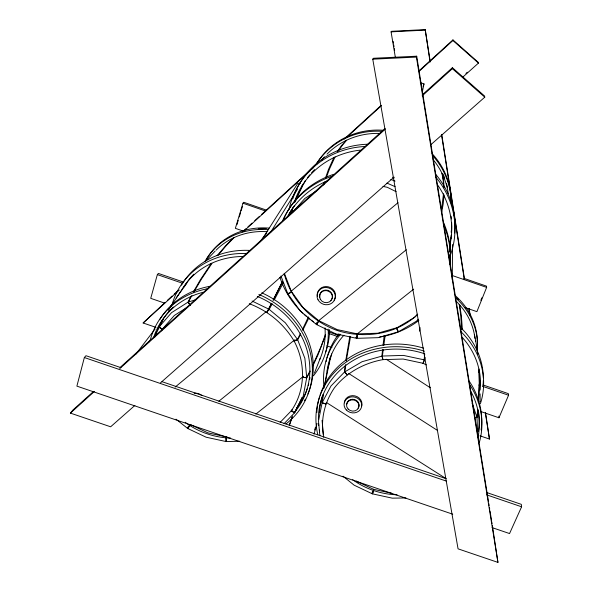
<?xml version="1.0" encoding="UTF-8"?>
<svg xmlns="http://www.w3.org/2000/svg" width="592" height="592" viewBox="0 0 592 592"><rect width="100%" height="100%" fill="white"/><g stroke="black" fill="none" stroke-linecap="round" stroke-linejoin="round"><path stroke-width="0.89" d="M452.281 279.52L452.554 244.511M449.624 261.886L449.742 254.575M406.319 249.757L318.718 320.635L318.696 321.552L316.298 324.357L300.166 310.904L287.971 294.032L291.294 292.167L291.227 291.153L284.36 273.297M422.192 95.874L452.369 68.665L452.384 67.695L484.559 96.008L484.774 97.177L430.732 144.788M418.796 71.617L452.917 40.508L452.932 39.901L478.314 62.375L478.447 63.1L462.626 77.271M451.148 235.194L449.446 251.852M443.512 193.702L441.41 210.478M444.067 194.842L443.223 203.781L441.551 213.031M478.343 402.656L479.254 382.58L478.958 369.001M451.052 237.858L449.395 251.652M478.565 402.582L479.446 383.646L479.202 370.94M419.706 331.172L420.031 327.494M423.147 363.333L424.138 359.832L424.738 353.964M426.381 364.901L423.08 363.296L403.159 359.041L382.906 359.633L381.877 356.118L382.55 349.724M343.049 476.197L354.105 485.159L372.109 493.721L372.287 491.952M474.629 417.626L476.908 417.116L477.714 409.775M325.77 404.047L322.226 402.516L330.995 385.977L344.418 372.139L345.114 365.834M383.031 345.269L384.178 335.723M477.751 436.237L476.997 417.589L477.936 409.523M319.865 435.66L318.481 421.008L322.07 402.96L323.01 394.982M322.226 402.516L323.232 394.346M347.156 374.788L344.818 371.828L345.75 364.517M425.004 357.265L424.649 360.003L423.006 363.281M382.839 359.655L382.41 356.036L383.246 349.62M405.92 497.953L392.244 498.153L372.59 493.883L372.819 492.137M345.758 360.58L349.865 336.234M383.838 345.143L385.17 335.568M323.987 388.145L327.465 369.637L331.653 353.927M346.246 360.957L350.523 336.626M324.394 386.517L329.663 361.105M317.571 322.041L316.75 324.653L335.753 333.866L356.436 338.284L357.265 333.881L413.667 289.162M398.002 202.716L291.227 291.153L303.06 307.551L318.718 320.635L316.75 324.653M310.008 371.621L306.693 377.911L303.185 396.255L294.653 412.617L291.271 410.833C305.613 390.343 305.79 362.874 294.135 341.11C283.908 323.876 268.035 310.748 249.284 303.711M382.906 359.633C363.851 363.088 346.253 372.694 334.251 388.056C324.52 402.464 320.183 420.113 323.78 437.266M422.303 91.997L424.005 83.901L420.29 82.606M120.923 367.654L85.951 355.711L84.353 357.531L76.886 386.132L452.739 514.196M356.436 338.284L356.902 336.515M316.298 324.357L316.787 322.581M372.59 493.883L373.589 489.318L356.095 481M183.698 282.132L158.382 273.437L157.354 274.607L150.716 298.338L164.68 303.126M314.012 434.128L317.031 423.458M314.655 430.014L315.41 427.365M323.387 185.022L324.15 182.366M266.43 210.108L243.726 202.264L242.964 203.219L235.357 228.342L243.208 231.05M236.926 224.716L238.228 220.394M239.279 216.946L240.589 212.624M241.107 210.9L242.417 206.578M290.961 213.682L292.544 208.443M291.242 213.327L292.973 207.799M324.127 184.193L324.882 181.825M497.939 562.4L416.42 57.091L416.709 56.196L373.367 58.275L372.768 59.178L458.06 548.836L497.939 562.4L492.374 525.578M430.073 62.086L425.211 29.6L391.445 31.309L391.075 31.857L395.352 57.365M325.452 178.14L328.442 169.556L333.932 157.435M289.34 425.248L291.989 417.434M289.251 425.678L292.507 416.058M325.422 334.524L321.005 346.683L312.369 366.219M325.075 336.508L317.941 354.985L312.332 366.988M326.251 177.755L329.47 169.068L335.079 156.88M423.095 86.484L424.005 83.901M320.168 358.434L314.441 373.027M337.899 335.871L338.506 334.31M480.837 300.322L481.836 297.82M294.868 201.916L299.071 192.163L304.836 181.825M463.81 278.299L486.52 286.143L486.631 287.394L476.9 311.651L464.69 307.44M295.09 201.887L302.231 186.332M480.63 411.484L498.96 417.767L508.558 395.241L508.373 393.658L483.065 384.963M487.216 492.707L521.315 504.347L521.596 506.789L509.549 533.555L492.07 527.598M154.505 336.996L163.059 319.414M161.579 330.817L162.319 329.182L174.307 315.477L187.102 307.337M308.425 316.912L302.342 329.677M298.782 404.432L302.105 397.513M308.928 317.845L302.719 330.366M302.231 397.602L294.653 412.617M271.395 303.496L266.955 312.287L271.617 303.37M273.045 300.188L282.132 282.029M282.643 281.555L273.252 300.151M372.109 493.721L373.604 490.761L373.589 489.318L391.815 493.277M176.024 419.195L187.464 428.297L188.263 426.736M300.669 334.273L297.687 339.845L294.091 341.051L295.038 339.815L294.165 341.184L297.443 339.386L300.344 333.681M302.86 377.385L306.715 377.43L310.038 370.962M283.953 423.798L294.379 413.001L298.412 405.202M162.289 329.248L159.144 326.895L171.569 312.643L187.967 302.194L190.876 296.585M283.25 282.939L274.333 299.833M159.144 326.895L163.436 318.822M418.315 319.273L416.442 321.19L398.601 331.705L396.551 328.486L397.232 327.62L377.718 333.222L357.265 333.881L356.969 338.335L378.022 337.662L398.113 331.912L396.684 328.427L397.232 327.62L414.541 317.386L417.715 314.145M190.047 305.457L188.426 301.979L191.919 295.497M266.829 312.206L269.175 309.379L272.216 303.755M190.95 424.834L207.888 432.863L226.965 437L226.188 438.169L225.804 441.484L206.164 437.229L187.901 428.571L189.159 426.262M187.901 428.571L190.143 424.449L187.464 428.297M193.377 291.93L200.451 279.624L211.366 263.255M194.095 291.597L201.406 279.18L211.914 263.477M168.187 310.497L181.159 290.709M169.112 309.024L172.198 303.97M270.781 232.012L297.465 189.203M261.427 240.396L297.672 183.498L300.61 183.076M338.372 151.086L342.28 145.336L346.675 140.2M337.27 151.619L341.355 145.78L346.061 140.496M176.068 298.057L186.85 283.198M259.91 241.81L266.74 232.952M148.585 342.346L150.805 339.408M135.531 354.578L155.156 328.9M226.965 437L226.04 438.154L226.307 441.536L239.79 441.247M134.887 405.431L110.637 426.795L70.404 413.105L72.831 410.093L93.425 391.519M155.992 327.383L143.131 322.98L165.227 302.305M218.1 255.241L226.188 245.687L234.114 237.562M217.064 255.729L225.323 246.094L233.544 237.829M292.204 212.75L304.91 198.409L316.89 190.661M206.29 260.376L215.162 251.052M291.271 410.833L292.182 409.879M280.134 422.377L292.011 410.049M417.597 314.441C396.588 334.584 364.169 339.135 336.966 330.417C311.51 321.212 291.049 300.026 284.182 273.659M167.277 300.433L172.065 296.067M174.115 294.202L178.214 290.457M242.446 231.872L245.865 228.756M247.915 226.884L252.014 223.147M254.752 220.653L259.533 216.287M261.583 214.422L314.885 165.804M316.254 164.561L317.623 163.311M344.27 139.002L381.174 105.346M418.759 71.07L452.932 39.901M143.131 322.98L179.295 290.006M243.43 231.516L310.304 170.54M311.666 169.297L313.716 167.432M347.149 136.944L381.27 105.835M120.191 367.373L385.126 128.375M422.185 94.935L452.384 67.695M70.404 413.105L94.402 391.46M119.776 368.579L385.163 129.263M465.934 73.46L467.31 72.224M160.521 382.846L394.013 177.141M175.136 387.101L265.956 311.866M218.818 401.25L294.076 340.356M255.877 414.074L303.57 376.253M344.818 371.828L362.045 361.719L381.877 356.118M188.426 301.979L196.292 299.589M474.651 417.737L476.997 417.589M391.075 31.857L425.034 30.14M372.768 59.178L416.42 57.091M258.267 228.823L266.289 228.475M382.41 356.036L403.441 355.407L424.138 359.832M230.658 438.073C214.533 437.651 198.068 432.042 185.207 422.259M397.106 494.794C381.381 494.372 365.338 489.014 352.677 479.653M302.867 377.245L306.693 377.911M386.953 183.106L395.086 186.643M382.972 186.399L387.346 187.316L396.152 191.682M357.265 333.881L337.174 329.596L318.718 320.635M322.07 402.96L325.815 403.922M479.949 435.808L489.466 439.064L485.558 412.794M162.008 381.677L446.131 478.676M84.353 357.531L446.39 481.118M486.617 494.845L521.596 506.789M328.582 331.897L338.18 335.198M157.354 274.607L182.691 283.309M328.59 333.422L337.322 336.426M478.854 385.037L480.6 385.636M482.347 386.236L508.558 395.241M326.814 345.832L331.949 347.593M242.964 203.219L265.675 211.063M451.696 275.324L486.631 287.394M252.088 301.032L268.716 309.091M158.885 327.295L162.363 329.137M326.273 402.405L445.865 478.499M348.614 373.426L437.629 430.532M386.132 359.203L430.391 387.804M291.345 410.73L294.379 413.001M269.175 309.379L285.351 322.81L297.443 339.386M456.321 297.769L458.326 299.5M452.369 68.665L484.774 97.177M452.917 40.508L478.447 63.1M344.418 372.139L347.267 374.706M187.967 302.194L190.18 305.405M297.687 339.845L304.873 358.345L306.715 377.43M280.941 275.99L287.719 293.565L291.368 292.3L291.227 291.153M472.194 403.322L476.908 417.116M442.268 173.915L443.652 181.3L444.126 187.864M474.325 334.339L475.761 341.17M441.972 173.308L443.201 180.382L443.608 186.791M475.62 340.4L476.9 347.63M459.673 304.858L461.353 315.847L462.411 329.759M393.118 41.329L393.421 43.149M393.732 44.97L394.035 46.79M394.339 48.611L394.642 50.431M416.709 56.196L488.541 501.831M488.837 503.659L489.133 505.487M489.429 507.314L489.717 509.142M490.013 510.97L491.486 520.102M491.782 521.922L492.078 523.75M425.211 29.6L430.236 61.531M441.736 134.525L464.431 278.677M469.175 308.787L470.181 315.173M441.573 135.109L464.298 279.328M468.901 308.536L469.907 314.929M478.684 370.607L478.972 372.435M485.299 412.594L489.466 439.064M459.251 304.384L460.709 315.122L461.656 329.722M476.73 346.72L477.84 354.319M322.07 420.32L323.395 434.558M498.812 416.124L498.96 417.767M451.23 230.813L451.252 232.523M480.097 393.895L480.164 401.835M462.596 337.366L462.611 340.866M321.648 160.336A70.633 68.139 16.1 0 1 324.534 156.828M327.013 154.157A70.633 68.139 16.1 0 1 380.012 133.459M433.181 159.677A70.633 68.139 16.1 0 1 448.277 193.651M316.483 163.814A72.439 69.915 16.1 0 1 383.246 130.277M432.012 153.565A72.439 69.915 16.1 0 1 451.185 203.019M316.187 164.31A72.846 70.278 16.1 0 1 381.921 131.32M432.5 155.474A72.846 70.278 16.1 0 1 451.178 202.975M443.008 173.981A70.241 67.791 16.1 0 1 444.747 178.199M446.449 183.402A70.241 67.791 16.1 0 1 447.537 187.797M289.014 209.575A84.049 80.357 16.1 0 1 364.221 146.527M436.008 177.422A84.049 80.357 16.1 0 1 449.883 256.543M292.759 198.934A83.198 79.624 16.1 0 1 367.469 144.241M435.623 174.233A83.198 79.624 16.1 0 1 454.656 233.019M294.165 202.693A80.808 77.256 16.1 0 1 360.41 150.124M437.954 185.414A80.808 77.256 16.1 0 1 451.097 238.539M301.639 186.569A79.987 76.553 16.1 0 1 303.03 184.193M304.503 181.877A79.987 76.553 16.1 0 1 305.487 180.427M307.574 177.585A79.987 76.553 16.1 0 1 309.808 174.818M311.577 172.805A79.987 76.553 16.1 0 1 314.678 169.601M451.074 216.184A79.987 76.553 16.1 0 1 451.393 218.951M451.659 222.651A79.987 76.553 16.1 0 1 451.511 231.849M288.023 215.836A84.908 80.379 16.1 0 1 327.117 180.952M390.831 179.472A84.908 80.379 16.1 0 1 395.071 181.115M289.148 213.956A84.338 79.905 16.1 0 1 294.476 205.587M283.02 220.616A86.98 82.406 16.1 0 1 333.725 174.3M443.586 222.644A86.98 82.406 16.1 0 1 449.935 264.062M418.855 320.457A87.564 82.902 16.1 0 1 379.664 337.018M357.538 337.721A87.564 82.902 16.1 0 1 355.785 337.551M317.319 324.335A87.564 82.902 16.1 0 1 315.832 323.395M313.538 321.863A87.564 82.902 16.1 0 1 311.281 320.257M309.801 319.147A87.564 82.902 16.1 0 1 307.618 317.423M306.19 316.232A87.564 82.902 16.1 0 1 304.103 314.396M302.749 313.138A87.564 82.902 16.1 0 1 279.942 277.315M282.939 220.017A87.564 82.902 16.1 0 1 331.135 176.527M392.555 177.267A87.564 82.902 16.1 0 1 394.242 177.911M444.215 226.262A87.564 82.902 16.1 0 1 450.083 264.476M317.571 296.644A9.191 8.554 19.2 0 1 328.101 286.757A9.191 8.554 19.2 0 1 334.132 300.166M319.865 297.169A6.46 6.016 19.2 0 1 323.698 290.428A6.46 6.016 19.2 0 1 331.557 293.136A6.46 6.016 19.2 0 1 330.432 300.81M456.343 301.424A67.703 62.308 8.4 0 1 474.991 338.395M455.411 295.748A69.449 63.966 8.4 0 1 477.115 349.154M456.092 298.324A69.819 64.262 8.4 0 1 477.233 351.374M323.935 386.384A80.231 72.868 8.9 0 1 340.666 334.243M461.131 331.868A80.231 72.868 8.9 0 1 480.408 403.677M326.118 361.527A79.454 72.268 8.8 0 1 326.503 359.758M326.939 358.005A79.454 72.268 8.8 0 1 338.95 333.784M460.421 327.339A79.454 72.268 8.8 0 1 483.353 377.763M483.338 380.501A79.454 72.268 8.8 0 1 482.991 385.91M327.058 371.288A77.13 70.048 8.9 0 1 343.93 335.22M462.419 337.595A77.13 70.048 8.9 0 1 480.149 390.032M329.603 359.936A76.383 69.479 8.8 0 1 330.573 356.421M480.223 381.085A76.383 69.479 8.8 0 1 479.905 385.629M319.665 431.842A80.69 72.231 9.3 0 1 319.34 430.073M318.733 425.596A80.69 72.231 9.3 0 1 318.577 423.798M318.4 419.306A80.69 72.231 9.3 0 1 424.397 353.683M470.647 391.053A80.69 72.231 9.3 0 1 478.01 437.266M319.34 412.713A80.172 71.847 9.2 0 1 322.411 396.048M478.388 410.7A80.172 71.847 9.2 0 1 478.351 431.427M316.868 412.483A82.688 74.104 9.2 0 1 317.497 406.09M317.793 404.262A82.688 74.104 9.2 0 1 319.48 397.047M320.02 395.286A82.688 74.104 9.2 0 1 423.68 348.177M469.123 381.07A82.688 74.104 9.2 0 1 481.133 429.947M317.83 434.809A83.213 74.496 9.3 0 1 343.145 364.354A83.213 74.496 9.3 0 1 424.427 351.182M469.722 384.719A83.213 74.496 9.3 0 1 479.291 442.616M344.344 402.856A8.88 7.985 13.3 0 1 354.808 395.856A8.88 7.985 13.3 0 1 361.549 406.563M346.697 404.314A6.246 5.617 13.3 0 1 354.837 399.615A6.246 5.617 13.3 0 1 358.086 408.214M216.139 250.135A67.947 62.597 25.4 0 1 267.133 231.716M206.334 259.629A69.701 64.262 25.5 0 1 269.101 228.112M204.995 261.375A70.078 64.558 25.4 0 1 268.08 229.711M328.153 329.063A80.549 73.245 24.9 0 1 313.508 375.698M172.331 303.763A80.549 73.245 24.9 0 1 246.723 253.531M181.507 285.166A79.765 72.638 24.9 0 1 250.623 250.475M329.522 329.663A79.765 72.638 24.9 0 1 325.748 351.892M181.455 290.324A77.441 70.411 24.9 0 1 242.912 256.484M324.964 327.82A77.441 70.411 24.9 0 1 319.895 359.211M184.127 286.868A76.686 69.834 24.9 0 1 193.821 274.177M257.328 296.422A81.037 72.638 24.4 0 1 295.29 411.41M153.587 337.706A81.037 72.638 24.4 0 1 202.93 292.315M307.137 388.929A80.519 72.254 24.4 0 1 296.858 407.71M155 336.863A80.519 72.254 24.4 0 1 156.695 331.735M157.361 330.047A80.519 72.254 24.4 0 1 162.793 319.599M163.288 318.844A80.519 72.254 24.4 0 1 173.36 306.945M309.993 377.533A80.519 72.254 24.4 0 1 309.683 379.331M308.698 383.771A80.519 72.254 24.4 0 1 308.225 385.518M305.435 399.067A83.043 74.518 24.4 0 1 304.54 400.695M159.699 319.739A83.043 74.518 24.4 0 1 210.056 286.269M261.768 292.833A83.043 74.518 24.4 0 1 307.84 394.043M258.837 294.461A83.576 74.918 24.4 0 1 285.988 423.939M150.205 340.326A83.576 74.918 24.4 0 1 208.451 288.563M194.213 393.295A8.776 7.733 24.9 0 1 201.976 395.611M317.993 299.715A9.213 8.569 19.2 0 0 333.814 301.136A9.213 8.569 19.2 0 0 326.599 287.52A9.213 8.569 19.2 0 0 317.993 299.715M320.242 299.145A6.468 6.016 19.2 0 0 331.357 300.137A6.468 6.016 19.2 0 0 326.273 290.576A6.468 6.016 19.2 0 0 320.242 299.145M346.283 409.93A8.902 8.007 13.3 0 0 361.305 407.777A8.902 8.007 13.3 0 0 351.115 396.921A8.902 8.007 13.3 0 0 346.283 409.93M348.118 409.05A6.253 5.617 13.3 0 0 358.671 407.525A6.253 5.617 13.3 0 0 351.507 399.911A6.253 5.617 13.3 0 0 348.118 409.05"/></g></svg>
